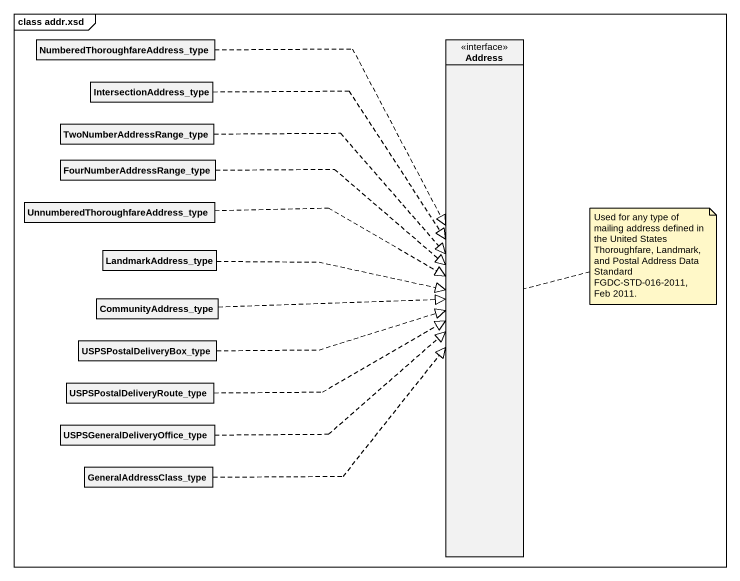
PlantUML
@startuml
mainframe class addr.xsd
hide circle
hide empty members
class "NumberedThoroughfareAddress_type" as NumberedThoroughfareAddress
interface Address
class IntersectionAddress_type
class TwoNumberAddressRange_type
class FourNumberAddressRange_type
class "UnnumberedThoroughfareAddress_type" as UnnumberedThoroughfareAddres
class LandmarkAddress_type
class CommunityAddress_type
class USPSPostalDeliveryBox_type
class USPSPostalDeliveryRoute_type
class "USPSGeneralDeliveryOffice_type" as USPSGeneralDeliveryOffice
class GeneralAddressClass_type
NumberedThoroughfareAddress ..|> Address
IntersectionAddress_type ..|> Address
TwoNumberAddressRange_type .right.|> Address
FourNumberAddressRange_type .right.|> Address
UnnumberedThoroughfareAddres .right.|> Address
LandmarkAddress_type .right.|> Address
CommunityAddress_type .right.|> Address
USPSPostalDeliveryBox_type .right.|> Address
USPSPostalDeliveryRoute_type .right.|> Address
USPSGeneralDeliveryOffice .right.|> Address
GeneralAddressClass_type .right.|> Address
note right of Address : Used for any type of mailing address defined in the United States Thoroughfare, Landmark, and Postal Address Data Standard FGDC-STD-016-2011, Feb 2011.
@enduml
